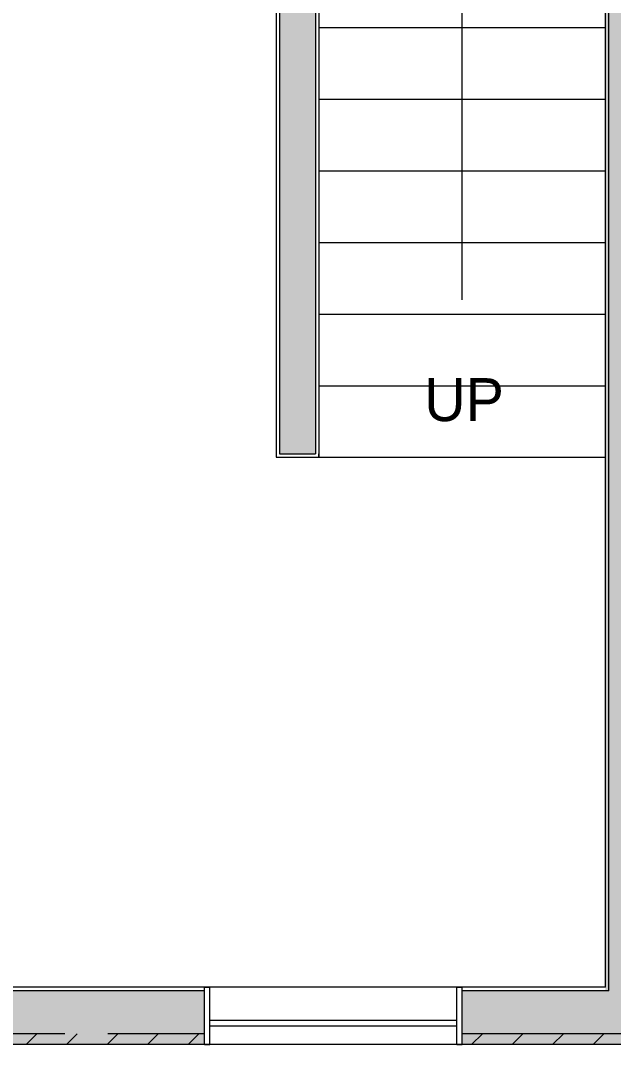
# Model space of a CAD drawing. Header units: inches. Extents: x 99 to 12024, y -5408 to 2559.
# Drawn here: x 8976.4 to 9059.3, y -4783 to -4640 of the extents above; entities that cross this region are included whole.
import ezdxf

# ---------------------------------------------------------------- set-up
doc = ezdxf.new("R2010")
doc.units = ezdxf.units.IN
doc.header["$LTSCALE"] = 96
doc.header["$MEASUREMENT"] = 0
doc.layers.add('Hatch', color=7, linetype='Continuous', lineweight=0, true_color=0x919191)
doc.layers.add('Stairs & Ramps_ Up_Down Arrows', color=7, linetype='Continuous', lineweight=13, true_color=0x000080)
for name, color, linetype, lineweight in [('Stairs & Ramps', 7, 'Continuous', 13), ('Walls_  Normal', 6, 'Continuous', 13), ('Windows', 5, 'Continuous', 5)]:
    doc.layers.add(name, color=color, linetype=linetype, lineweight=lineweight)
doc.styles.get("Standard").update_dxf_attribs({"font": 'arial.ttf'})

msp = doc.modelspace()

# ---------------------------------------------------------------- linework, layer by layer
at = {"layer": 'Hatch', "color": 1, "transparency": 33554687}
for p, q in [((8977.21, -4783), (8978.71, -4781.5)), ((8982.87, -4783), (8984.37, -4781.5)), ((8988.53, -4783), (8990.03, -4781.5)), ((8994.18, -4783), (8995.68, -4781.5)), ((8999.84, -4783), (9001.34, -4781.5)), ((9039.44, -4783), (9040.94, -4781.5)), ((9045.1, -4783), (9046.6, -4781.5)), ((9050.75, -4783), (9052.25, -4781.5)), ((9056.41, -4783), (9057.91, -4781.5))]:
    msp.add_line(p, q, dxfattribs=at)
at = {"layer": 'Stairs & Ramps', "transparency": 33554687}
for p, q in [((9018.12, -4631), (9018.12, -4641)), ((9058.12, -4641), (9058.12, -4631)), ((9018.12, -4641), (9018.12, -4651)), ((9018.12, -4641), (9058.12, -4641)), ((9058.12, -4651), (9058.12, -4641)), ((9018.12, -4651), (9018.12, -4661)), ((9018.12, -4651), (9058.12, -4651)), ((9058.12, -4661), (9058.12, -4651)), ((9018.12, -4661), (9018.12, -4671)), ((9018.12, -4661), (9058.12, -4661)), ((9058.12, -4671), (9058.12, -4661)), ((9018.12, -4671), (9018.12, -4681)), ((9018.12, -4671), (9058.12, -4671)), ((9058.12, -4681), (9058.12, -4671)), ((9018.12, -4681), (9018.12, -4691)), ((9018.12, -4681), (9058.12, -4681)), ((9058.12, -4691), (9058.12, -4681)), ((9018.12, -4691), (9018.12, -4701)), ((9018.12, -4691), (9058.12, -4691)), ((9058.12, -4701), (9058.12, -4691)), ((9018.12, -4701), (9058.12, -4701))]:
    msp.add_line(p, q, dxfattribs=at)
at = {"layer": 'Stairs & Ramps_ Up_Down Arrows', "transparency": 33554687}
msp.add_line((9038.12, -4679), (9038.12, -4590), dxfattribs=at)
at = {"layer": 'Walls_  Normal', "transparency": 33554687}
for p, q in [((9058.12, -4775), (9058.12, -4407)), ((9058.62, -4775.5), (9058.62, -4406.5)), ((9012.12, -4581.5), (9012.12, -4700.5)), ((9012.62, -4581.5), (9012.62, -4700.5)), ((9017.62, -4581.5), (9017.62, -4700.5)), ((9018.12, -4581.5), (9018.12, -4700.5)), ((9012.12, -4700.5), (9012.12, -4701)), ((9012.12, -4701), (9018.12, -4701)), ((9012.62, -4700.5), (9017.62, -4700.5)), ((9018.12, -4701), (9018.12, -4700.5)), ((9002.12, -4775), (8900.12, -4775)), ((9002.12, -4775.5), (8900.12, -4775.5)), ((9002.12, -4783), (9002.12, -4775)), ((9002.12, -4781.5), (9002.12, -4775.5)), ((9038.12, -4783), (9038.12, -4775)), ((9058.12, -4775), (9038.12, -4775)), ((9038.12, -4781.5), (9038.12, -4775.5)), ((9058.62, -4775.5), (9038.12, -4775.5)), ((8982.62, -4781.5), (8900.12, -4781.5)), ((9002.12, -4781.5), (8988.62, -4781.5)), ((9089.12, -4781.5), (9038.12, -4781.5)), ((9002.12, -4783), (8900.12, -4783)), ((9089.12, -4783), (9038.12, -4783))]:
    msp.add_line(p, q, dxfattribs=at)
at = {"layer": 'Walls_  Normal', "color": 236, "true_color": 0x7a003d, "transparency": 33554687}
msp.add_solid([(9058.12, -4775.5), (9058.12, -4406.5), (9058.62, -4775.5), (9058.62, -4406.5)], dxfattribs=at)
at = {"layer": 'Walls_  Normal', "color": 252, "true_color": 0x949494, "transparency": 33554687}
for points in [[(9058.62, -4775.5), (9058.62, -4406.5), (9062.12, -4775.5), (9062.12, -4406.5)], [(9017.62, -4581.5), (9017.62, -4700.5), (9012.62, -4581.5), (9012.62, -4700.5)], [(9002.12, -4781.5), (8900.12, -4781.5), (9002.12, -4775.5), (8900.12, -4775.5)], [(9089.12, -4781.5), (9038.12, -4781.5), (9089.12, -4775.5), (9038.12, -4775.5)], [(9002.12, -4783), (8900.12, -4783), (9002.12, -4781.5), (8900.12, -4781.5)], [(9089.12, -4783), (9038.12, -4783), (9089.12, -4781.5), (9038.12, -4781.5)]]:
    msp.add_solid(points, dxfattribs=at)
at = {"layer": 'Windows', "transparency": 33554687}
for p, q in [((9038.12, -4775), (9002.12, -4775)), ((9002.12, -4775), (9002.87, -4775)), ((9002.12, -4783), (9002.12, -4775)), ((9002.87, -4783), (9002.87, -4775)), ((9037.37, -4775), (9038.12, -4775)), ((9037.37, -4783), (9037.37, -4775)), ((9038.12, -4783), (9038.12, -4775)), ((9002.87, -4779.6), (9037.37, -4779.6)), ((9002.87, -4780.4), (9037.37, -4780.4)), ((9038.12, -4783), (9002.12, -4783)), ((9002.12, -4783), (9002.87, -4783)), ((9037.37, -4783), (9038.12, -4783))]:
    msp.add_line(p, q, dxfattribs=at)

# ---------------------------------------------------------------- texts
at = {"layer": 'Stairs & Ramps_ Up_Down Arrows', "transparency": 33554687, "insert": (9032.81, -4696.03), "char_height": 6, "width": 15.84, "attachment_point": 7}
msp.add_mtext('\\fChief Blueprint|b0|i0|c0|p0;UP', dxfattribs=at)

doc.saveas('drawing.dxf')
